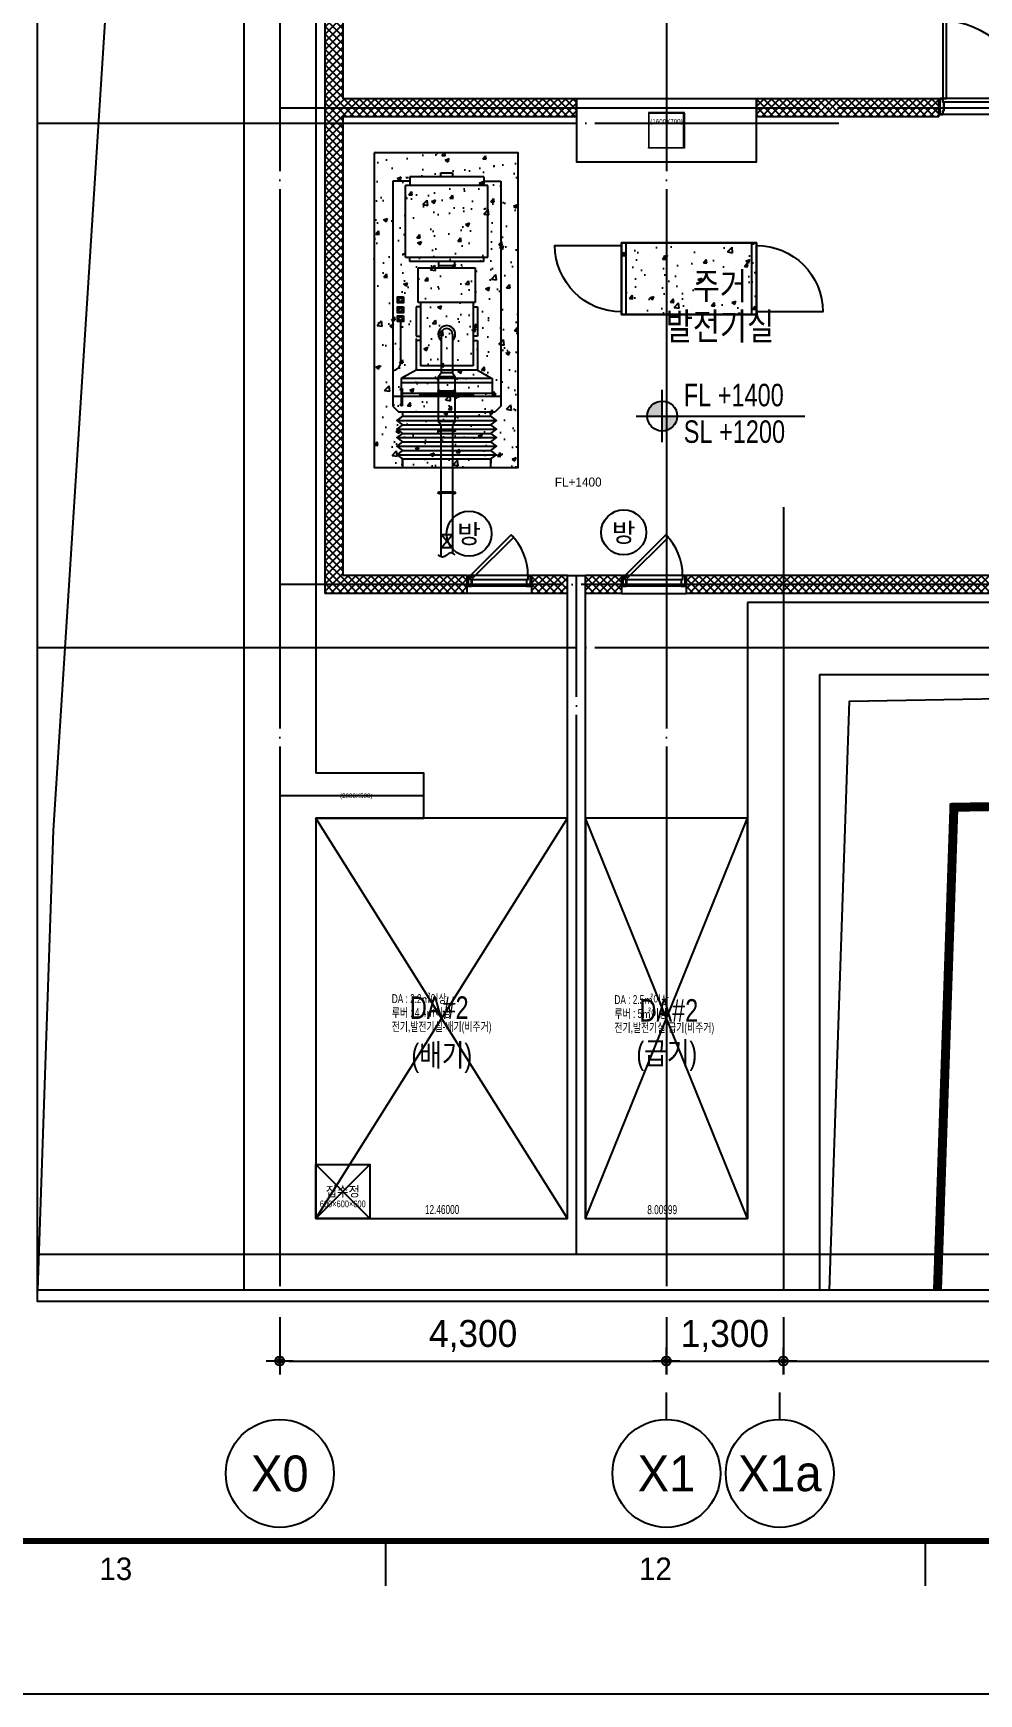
# Model space of a CAD drawing. Header units: millimetres. Extents: x 0 to 1390178, y 0 to 110113.
# Drawn here: x 8081 to 18597, y 0 to 18467 of the extents above; entities that cross this region are included whole.
import ezdxf
from ezdxf.enums import TextEntityAlignment as Align
from ezdxf.xclip import XClip

# ---------------------------------------------------------------- set-up
doc = ezdxf.new("R2010")
doc.units = ezdxf.units.MM
doc.header["$LTSCALE"] = 100
doc.header["$XCLIPFRAME"] = 0
doc.linetypes.add('X - 평면도$0$CEN', pattern=[62, 60, -1, 0, -1])
doc.linetypes.add('X - 평면도$0$PHANTOM2', pattern=[50, 40, -2, 2, -2, 2, -2])
doc.layers.get('DEFPOINTS').update_dxf_attribs({"color": 145})
for name, color, linetype in [('AA-MKXS', 7, 'Continuous'), ('AA-XXXX-DIMS', 7, 'Continuous'), ('AA-XXXX-SYMB', 7, 'Continuous'), ('AA-XXXX-TEXT', 3, 'Continuous'), ('DIM', 7, 'Continuous'), ('TEXT1', 7, 'Continuous'), ('X - SHEET$0$AA-BORD-FORM', 7, 'Continuous'), ('X - SHEET$0$AA-BORD-TEXT', 3, 'Continuous'), ('X - 평면도$0$! □-COL', 2, 'Continuous'), ('X - 평면도$0$0-구역계', 1, 'Continuous'), ('X - 평면도$0$A-HAT', 253, 'Continuous'), ('X - 평면도$0$AA-WAXM-BLOK', 3, 'Continuous'), ('X - 평면도$0$AA-WAXM-BROK', 3, 'Continuous'), ('X - 평면도$0$AA-WAXM-CONC', 2, 'Continuous'), ('X - 평면도$0$AA-XXXX-CNTL', 1, 'X - 평면도$0$CEN'), ('X - 평면도$0$AA-XXXX-PATT', 8, 'Continuous'), ('X - 평면도$0$CEN', 1, 'X - 평면도$0$CEN'), ('X - 평면도$0$M-PAD', 8, 'Continuous'), ('X - 평면도$0$X-55$0$AA-DWXM-WIND', 4, 'Continuous'), ('X - 평면도$0$집수정', 6, 'Continuous')]:
    doc.layers.add(name, color=color, linetype=linetype)
doc.layers.add('X - 평면도$0$A-door', color=4, linetype='Continuous', lineweight=25)
for name, color, linetype, plot in [('X - 평면도$0$A-GUIDE TEXT', 67, 'Continuous', False), ('X - 평면도$0$DEFPOINT', 163, 'Continuous', False), ('X - 평면도$0$설비장비', 6, 'Continuous', False)]:
    doc.layers.add(name, color=color, linetype=linetype, plot=plot)
doc.styles.add('HAUD01', font='Dotum.ttf')
doc.styles.get("Standard").update_dxf_attribs({"font": 'Dotum.ttf'})
doc.styles.add('X - SHEET$0$HAUD01', font='Dotum.ttf')
doc.styles.add('X - 평면도$0$du', font='Dotum.ttf')
doc.styles.add('X - 평면도$0$HAUD01', font='Dotum.ttf')
doc.styles.add('X - 평면도$0$STANDARD', font='Dotum.ttf')
doc.dimstyles.new('HAUD-100', dxfattribs={"dimscale": 100, "dimtxt": 3, "dimasz": 1, "dimexe": 0, "dimexo": 3, "dimgap": 1, "dimtad": 1, "dimdec": 0, "dimdsep": 46, "dimlunit": 6, "dimtxsty": 'HAUD01', "dimblk": 'DIMDOT', "dimcen": 2.5, "dimdle": 1.5, "dimclrd": 7, "dimclre": 7, "dimclrt": 3, "dimadec": 0, "dimazin": 0, "dimtfac": 1, "dimtdec": 0, "dimtix": 1, "dimtmove": 2, "dimatfit": 3, "dimfxl": 1, "dimtvp": 1, "dimtolj": 1, "dimtzin": 0, "dimarcsym": 0})
pattern_1 = [(49.99999999999999, (81513.9262984877, -28393.10967376544), (455.46167249001, -39.84771384725772), [47.625, -523.875]), (355, (81513.9262984877, -28393.10967376544), (-88.10855356242335, 477.6421130975879), [38.1, -419.101460425]), (100.4514447, (81551.8813159877, -28396.43030751545), (367.3531177258832, 437.7943797804878), [40.47502199999999, -445.2256114999999]), (46.18420000000001, (81513.9262984877, -28266.10967376544), (677.6976022303247, -105.1058198318179), [71.4375, -785.8125]), (96.63555760999992, (81570.40104848769, -28274.86842376545), (593.5103351287576, 618.5653114943038), [60.71255785, -667.8390204]), (351.1841511700001, (81513.9262984877, -28266.10967376544), (593.5103351624425, 618.5653114638317), [57.149917675, -628.6493298]), (21, (81577.4262984877, -28297.85967376544), (379.0359781728312, -255.662995467719), [47.625, -523.875]), (326.0000000000001, (81577.4262984877, -28297.85967376544), (154.5050708691177, 460.4699153057982), [38.1, -419.1]), (71.45144499999999, (81609.0126299877, -28319.16492351544), (533.5410481967904, 204.8069222147631), [40.475022, -445.224844]), (37.50000000000001, (81513.9262984877, -28393.10967376544), (7.721508126479542, 211.3875971828828), [0, -414.02, 0, -425.45, 0, -420.6875]), (7.499999999999999, (81513.9262984877, -28393.10967376544), (167.0491562757644, 250.4514370452988), [0, -242.57, 0, -404.495, 0, -160.3375]), (327.5, (81372.3212984877, -28393.10967376544), (338.9764879171785, -14.32185998168361), [0, -158.75, 0, -495.3, 0, -657.2249999999999]), (317.5, (81308.8212984877, -28393.10967376544), (370.3229534650451, 63.56622758333258), [0, -206.375, 0, -328.93, 0, -466.725])]
pattern_2 = [(45, (0, 0), (-42.42640687119285, 42.42640687119285), []), (135, (0, 0), (-42.42640687119285, -42.42640687119285), [])]

# ---------------------------------------------------------------- blocks, each defined once
blk = doc.blocks.new('X - SHEET$0$HAUDsheetV')
at = {"layer": 'X - SHEET$0$AA-BORD-FORM', "color": 2}
for p, q in [((121, 17), (121, 12)), ((181, 17), (181, 12))]:
    blk.add_line(p, q, dxfattribs=at)
at = {"layer": 'X - SHEET$0$AA-BORD-FORM', "color": 1}
blk.add_lwpolyline([(1, 0), (841, 0), (841, 594), (1, 594)], close=True, dxfattribs=at)
at = {"layer": 'X - SHEET$0$AA-BORD-FORM', "color": 2, "const_width": 0.6815707393051441}
blk.add_lwpolyline([(21, 17), (21, 577), (821, 577), (821, 17)], close=True, dxfattribs=at)
at = {"layer": 'X - SHEET$0$AA-BORD-TEXT', "color": 7, "style": 'X - SHEET$0$HAUD01'}
for s, p in [('13', (91, 13.90217313474568)), ('12', (151, 13.90217313474568))]:
    blk.add_text(s, height=2.5, dxfattribs=at).set_placement(p, align=Align.MIDDLE_CENTER)
at = {"layer": 'X - SHEET$0$AA-BORD-TEXT', "color": 3, "style": 'X - SHEET$0$HAUD01'}
for tag, p in [('PJCode', (785.9999999994761, 567.9351040578185)), ('작성자', (786.1116538474744, 194.8244132263208)), ('검토자', (786.1116538474744, 181.8244132263208)), ('최종검토자', (786.1116538474744, 168.8244132263208)), ('승인자', (786.1116538474744, 155.8244132263208)), ('일자', (786.8316554282792, 144.0176082673424)), ('개정번호', (811.9999911041523, 65.91999703395413))]:
    blk.add_attdef(tag, text='', height=3, dxfattribs=at).set_placement(p, align=Align.MIDDLE_CENTER)
at = {"layer": 'X - SHEET$0$AA-BORD-TEXT', "color": 3, "lineweight": 30, "flags": 104}
blk.add_attdef('PJTitle', text='', height=4, dxfattribs=at).set_placement((787.2483039343468, 536.6215308340418), align=Align.MIDDLE_CENTER)
blk = doc.blocks.new('X - SHEET')
at = {"xscale": 100, "yscale": 100, "zscale": 100}
blk.add_blockref('X - SHEET$0$HAUDsheetV', (-100, 0), dxfattribs=at)
blk = doc.blocks.new('C1E7A367F')
at = {"layer": 'AA-XXXX-SYMB'}
h = blk.add_hatch(color=256, dxfattribs=at)
h.paths.add_polyline_path([(-799.9999999995343, -9.313226e-10), (4.656613e-10, 0), (4.656613e-10, 799.9999999990686, 0.4142135623730951)])
h.paths.add_polyline_path([(4.656613e-10, 0), (4.656613e-10, -800.0000000009312, 0.4142135623730951), (800.0000000004657, 0)])
for p, q in [((4.656613e-10, -1400), (4.656613e-10, 1399.999999999068)), ((-1400.000000000465, -9.313226e-10), (7613.59705392737, -9.313226e-10))]:
    blk.add_line(p, q, dxfattribs=at)
blk.add_circle((-9.313226e-10, 0), 799.9999999814993, dxfattribs=at)
blk = doc.blocks.new('X - 평면도$0$A$C2B30775D')
at = {"layer": 'X - 평면도$0$A-HAT'}
h = blk.add_hatch(dxfattribs=at)
h.set_pattern_fill('AR-CONC', color=253, scale=2.5)
h.set_pattern_definition(pattern_1)
h.paths.add_polyline_path([(1600, 3500), (0, 3500), (0, 0), (1600, 0)])
h = blk.add_hatch(dxfattribs=at)
h.set_pattern_fill('AR-CONC', color=253, scale=2.5)
h.set_pattern_definition(pattern_1)
h.paths.add_polyline_path([(4249.999999999331, 1700), (4249.999999999331, 2500), (2749.999999999331, 2500), (2749.999999999331, 1700)])
at = {"layer": 'X - 평면도$0$A-HAT', "color": 253}
for points in [[(0, 3500), (0, 0), (1600, 0), (1600, 3500)], [(2749.999999999331, 2500), (4249.999999999331, 2500), (4249.999999999331, 1700), (2749.999999999331, 1700)]]:
    blk.add_lwpolyline(points, close=True, dxfattribs=at)
blk = doc.blocks.new('X - 평면도$0$A$C69A65A4F')
at = {"layer": 'X - 평면도$0$DEFPOINT'}
for p, q in [((2.095475792884827e-09, 1.527951098978519e-09), (2800, 4449.999999997199)), ((2800.000000000116, 1.527951098978519e-09), (-2.328306436538696e-10, 4449.999999997199)), ((4799.999952031183, 0.0002521257629268803), (3000.000000000116, 4449.999999997199)), ((3000.000000000116, 1.455191522836685e-11), (4799.999999995111, 4449.989887099204))]:
    blk.add_line(p, q, dxfattribs=at)
for points in [[(2800.000000318512, 4450.008857714391), (2.095475792884827e-09, 4450.008857714391), (2.095475792884827e-09, 1.527951098978519e-09), (2800.000000318512, 1.527951098978519e-09)], [(4800, 4449.999999997206), (3000.000000000116, 4449.999999997206), (3000.000000000116, 1.455191522836685e-11), (4800, 1.455191522836685e-11)]]:
    blk.add_lwpolyline(points, close=True, dxfattribs=at)
at = {"layer": 'X - 평면도$0$DEFPOINT', "style": 'X - 평면도$0$HAUD01', "width": 0.7}
for s, p in [('DA : 2.2㎡이상', (845.2369144555414, 2443.425487641383)), ('DA : 2.5㎡이상', (3321.561289745383, 2432.454815182384)), ('루버 : 4.4㎡이상', (845.2369144555414, 2288.425487641383)), ('루버 : 5㎡이상', (3321.561289745383, 2277.454815182384)), ('전기,발전기실-배기(비주거)', (845.2369144555414, 2133.425487641383)), ('전기,발전기실-급기(비주거)', (3321.561289745383, 2122.454815182384)), ('12.46000', (1213.70992738835, 98.63753638607159)), ('8.00999', (3686.734719605069, 96.9970403137122))]:
    blk.add_text(s, height=100, dxfattribs=at).set_placement(p, align=Align.MIDDLE_LEFT)
blk = doc.blocks.new('X - 평면도$0$A$C131C07CB')
at = {"layer": 'X - 평면도$0$0-구역계', "color": 1, "linetype": 'X - 평면도$0$PHANTOM2', "const_width": 100, "flags": 128}
blk.add_lwpolyline([(50107.59496198141, 50545.78689281864), (32939.70980950678, 50631.00562899181), (27658.26551773632, 50495.51279937418), (20509.15588606009, 50187.01560550823), (2300.235263642506, 48328.57226069237), (1988.317847926635, 39917.64751155791), (1940.124164670939, 31389.77365818829), (1398.808156179497, 24265.20514360355), (271.605795216281, 6595.728840174852), (49.97293378110044, 107.5925223486265), (11256.15261278138, 49.99884018319426), (11485.52311900351, 6794.85709878715), (29908.62121647364, 7122.00053461513), (29397.27115052973, 12804.65995625407), (50106.33092048857, 15382.38598217937)], close=True, dxfattribs=at)
at = {"layer": 'X - 평면도$0$DEFPOINT'}
for points in [[(50107.59496198141, 50545.78689281864), (32939.70980950678, 50631.00562899181), (27658.26551773632, 50495.51279937418), (20509.15588606009, 50187.01560550823), (2300.235263642506, 48328.57226069237), (1988.317847926635, 39917.64751155791), (1940.124164670939, 31389.77365818829), (1398.808156179497, 24265.20514360355), (271.605795216281, 6595.728840174852), (49.97293378110044, 107.5925223486265), (11256.15261278138, 49.99884018319426), (11485.52311900351, 6794.85709878715), (29908.62121647364, 7122.00053461513), (29397.27115052973, 12804.65995625407), (50106.33092048857, 15382.38598217937)], [(48907.55203763326, 49351.72893718927), (32952.1220854891, 49430.92923259811), (27699.52333543007, 49296.17642102338), (20596.0182981611, 48989.64714905637), (3460.719599473756, 47240.78006965341), (3188.192152052536, 39892.01486180804), (3139.866937127663, 31340.86647520651), (2595.910608983482, 24181.54720880376), (1470.300707802642, 6537.033530864486), (1291.447099567624, 1301.227867169626), (10096.47022676561, 1255.974826617574), (10324.94310822943, 7974.437574033538), (28597.86895431089, 8298.914364652068), (28098.15909587708, 13852.21556521585), (48906.36902052141, 16442.28314295691)]]:
    blk.add_lwpolyline(points, close=True, dxfattribs=at)
blk = doc.blocks.new('X - 평면도$0$A$C8966eb0e')
at = {"layer": 'X - 평면도$0$설비장비'}
for p, q in [((315.7350650840963, 1399.61128080351), (2816.642569537478, 1399.61128080351)), ((315.7350650840963, 1211.157808944292), (315.7350650840963, 1399.61128080351)), ((2416.807442718855, 1140.598668917373), (2510.886296085591, 1305.236662311014)), ((2510.886296085591, 1305.236662311014), (2510.886296085606, 294.2757490286604)), ((2510.886296085591, 1305.236662311014), (2675.524289483379, 1305.236662311014)), ((2557.925722772983, 1305.236662311014), (2557.925722772998, 294.2757490286604)), ((2675.524289483379, 1305.236662311014), (2675.524289483394, 294.2757490286604)), ((2711.556569708773, 1399.61128080351), (2711.556569708788, 204.2654701102292)), ((2816.642569537478, 1399.61128080351), (2883.166364725184, 1333.087485611613)), ((2883.166364725184, 1333.087485611613), (2883.166364725199, 266.4249257358606)), ((2978.063847070516, 245.199160385062), (2978.063847070502, 1354.313250974403)), ((3072.961329427882, 245.199160385062), (3072.961329427868, 1354.313250974403)), ((3167.8588117732, 245.199160385062), (3167.858811773185, 1354.313250974403)), ((3262.756294126622, 245.199160385062), (3262.756294126608, 1354.313250974403)), ((3357.653776471925, 245.199160385062), (3357.653776471911, 1354.313250974403)), ((268.6956383967045, 1211.157808944292), (268.695638396719, 388.3546024032985)), ((268.6956383967045, 1211.157808944292), (362.7744917755044, 1211.157808944292)), ((316.1853960281005, 1211.157808944292), (316.1853960281005, 1234.226552445209)), ((1162.444745412795, 1258.197235631698), (362.7744917755044, 1258.197235631698)), ((362.7744917755044, 1258.197235631698), (362.774491775519, 341.3151757158921)), ((1162.444745412809, 341.3151757158921), (1162.444745412795, 1258.197235631698)), ((1209.484172092139, 1211.157808944292), (1162.444745412795, 1211.157808944292)), ((1209.484172092139, 1211.157808944292), (1209.484172092154, 388.3546024032985)), ((1280.043312127265, 1117.078955569654), (1664.176615760865, 1117.078955569654)), ((1280.04331212728, 482.4334557701368), (1280.043312127265, 1117.078955569654)), ((1664.176615760865, 1117.078955569654), (1664.17661576088, 482.4334557701368)), ((1711.216042448257, 1093.559242229967), (1711.216042448257, 1140.598668917373)), ((1711.216042448257, 1140.598668917373), (2040.492029235844, 1140.598668917373)), ((2040.492029235844, 1140.598668917373), (2040.492029235844, 1093.559242229967)), ((2087.53145592325, 1140.598668917373), (2416.807442718855, 1140.598668917373)), ((2087.53145592325, 1093.559242229967), (2087.53145592325, 1140.598668917373)), ((2416.807442718855, 1140.598668917373), (2416.807442718869, 458.9137424223009)), ((2930.615105895806, 308.4641486168839), (2930.615105895791, 1291.048262730706)), ((3025.512588241225, 308.4641486168839), (3025.51258824121, 1291.048262730706)), ((3120.410070598533, 308.4641486168839), (3120.410070598518, 1291.048262730706)), ((3215.307552943937, 308.4641486168839), (3215.307552943923, 1291.048262730706)), ((3310.205035301289, 308.4641486168839), (3310.205035301275, 1291.048262730706)), ((3405.102517646636, 308.4641486168839), (3405.102517646621, 1291.048262730706)), ((1664.176615760865, 1093.559242229967), (2369.768016031463, 1093.559242229967)), ((2369.768016031463, 1093.559242229967), (2369.768016031478, 505.9531691098236)), ((2699.044002831084, 1096.886822318193), (2675.524289483379, 1096.886822318193)), ((2699.044002831084, 1096.886822318193), (2699.044002831099, 502.6255890296889)), ((221.656211713329, 735.2538634758675), (221.6562117133144, 864.2585478639812)), ((221.6562117133144, 864.2585478639812), (268.6956383967045, 864.2585478639812)), ((1280.043312127265, 887.7782612035517), (1209.484172092139, 887.7782612035517)), ((1256.523598779531, 887.7782612035517), (1256.523598779546, 711.7341501440969)), ((2016.971834679411, 863.0211939012515), (2446.310100070012, 863.0211939012515)), ((2446.310100070012, 863.0211939012515), (2490.595591838137, 894.6536880230415)), ((2446.310100070012, 863.0211939012515), (2446.310100070026, 736.4912174342317)), ((2490.595591838137, 894.6536880230415), (2490.595591838151, 704.8587233205326)), ((2982.747902889983, 894.6536880230415), (2490.595591838137, 894.6536880230415)), ((2646.899068049112, 724.1003340818643, 3.57704174e-08), (2646.899068049097, 873.2813737087854, 3.57704174e-08)), ((2658.098369910149, 724.1003340818643, 3.57704174e-08), (2658.098369910134, 873.2813737087854, 3.57704174e-08)), ((3027.033394662081, 863.0211939012515), (2982.747902889983, 894.6536880230415)), ((2982.747902889998, 704.8587233205326), (2982.747902889983, 894.6536880230415)), ((3080.81164921663, 873.9417199073214, 3.57704174e-08), (3080.811649216645, 724.7606802804003, 3.57704174e-08)), ((3092.010951077667, 873.9417199073214, 3.57704174e-08), (3092.010951077682, 724.7606802804003, 3.57704174e-08)), ((3775.459255599606, 873.9417199073214, 3.57704174e-08), (3775.459255599621, 724.7606802804003, 3.57704174e-08)), ((3786.658557460643, 873.9417199073214, 3.57704174e-08), (3786.658557460658, 724.7606802804003, 3.57704174e-08)), ((4393.617021276601, 736.4912304871832), (4244.680851063822, 863.0212069542031)), ((4393.617021276586, 863.0212069542031), (4244.680851063837, 736.4912304871832)), ((268.695638396719, 735.2538634758675), (221.656211713329, 735.2538634758675)), ((1280.04331212728, 711.7341501440969), (1209.484172092154, 711.7341501440969)), ((2016.972315896171, 736.4912174365018), (2446.310100070026, 736.4912174342317)), ((2490.595591838151, 704.8587233205326), (2446.310100070026, 736.4912174342317)), ((2490.595591838151, 704.8587233205326), (2982.747902889998, 704.8587233205326)), ((2982.747902889998, 704.8587233205326), (3027.033394662096, 736.4912174342317)), ((268.695638396719, 388.3546024032985), (362.774491775519, 388.3546024032985)), ((315.7350650841108, 388.3546024032985), (315.7350650841108, 199.901130544371)), ((1209.484172092154, 388.3546024032985), (1162.444745412809, 388.3546024032985)), ((1664.17661576088, 482.4334557701368), (1280.04331212728, 482.4334557701368)), ((1664.17661576088, 505.9531691098236), (2369.768016031478, 505.9531691098236)), ((1711.216042448272, 505.9531691098236), (1711.216042448272, 458.9137424223009)), ((1711.216042448272, 458.9137424223009), (2040.492029235858, 458.9137424223009)), ((2040.492029235858, 458.9137424223009), (2040.492029235858, 505.9531691098236)), ((2087.531455923265, 505.9531691098236), (2087.531455923265, 458.9137424223009)), ((2087.531455923265, 458.9137424223009), (2416.807442718869, 458.9137424223009)), ((2416.807442718869, 458.9137424223009), (2510.886296085606, 294.2757490286604)), ((2699.044002831099, 502.6255890296889), (2675.524289483394, 502.6255890296889)), ((315.7350650841108, 199.901130544371), (2816.642569537493, 199.901130544371)), ((1162.444745412809, 341.3151757158921), (362.774491775519, 341.3151757158921)), ((1877.581276720521, 285.8171136482852, 4.84313509e-08), (2332.695321927706, 285.8171136482852, 4.84313509e-08)), ((2510.886296085606, 294.2757490286604), (2675.524289483394, 294.2757490286604)), ((2642.942328409335, 302.3112748135827, 3.57704174e-08), (2792.123368036249, 302.3112748135827, 3.57704174e-08)), ((2642.942328409335, 291.1119729525526, 3.57704174e-08), (2792.123368036249, 291.1119729525526, 3.57704174e-08)), ((2816.642569537493, 199.901130544371), (2883.166364725199, 266.4249257358606))]:
    blk.add_line(p, q, dxfattribs=at)
for points in [[(2883.166364725112, 308.4641486168839), (2930.615105895806, 308.4641486168839), (2978.063847070516, 245.199160385062), (3025.512588241152, 308.4641486168839), (3072.961329427882, 245.199160385062), (3120.410070598533, 308.4641486168839), (3167.8588117732, 245.199160385062), (3215.307552943937, 308.4641486168839), (3262.756294126622, 245.199160385062), (3310.205035301289, 308.4641486168839), (3357.653776471925, 245.199160385062), (3405.102517646636, 308.4641486168839), (3452.55125881733, 308.4641486168839), (3405.102517646636, 308.4641486168839), (3500, 308.4641486168839), (3499.999999999985, 1291.048262730706), (3405.102517646621, 1291.048262730706), (3452.551258817315, 1291.048262730706), (3405.102517646621, 1291.048262730706), (3357.653776471911, 1354.313250974403), (3310.205035301275, 1291.048262730706), (3262.756294126608, 1354.313250974403), (3215.307552943923, 1291.048262730706), (3167.858811773185, 1354.313250974403), (3120.410070598518, 1291.048262730706), (3072.961329427868, 1354.313250974403), (3025.512588241138, 1291.048262730706), (2978.063847070502, 1354.313250974403), (2930.615105895791, 1291.048262730706), (2883.166364725097, 1291.048262730706)], [(4491.949734503549, 736.4912304871832), (3027.033394662096, 736.4912174342317), (3027.033394662081, 863.0211939012515), (4451.530436463916, 863.0212069542031)]]:
    blk.add_lwpolyline(points, dxfattribs=at)
blk.add_lwpolyline([(4393.617021276586, 863.0212069542031), (4393.617021276601, 736.4912304871832), (4244.680851063837, 736.4912304871832), (4244.680851063822, 863.0212069542031)], close=True, dxfattribs=at)
for points, elevation in [([(1602.446069846483, 318.1371636681724), (1667.806432529367, 318.1371636681724), (1667.806432529367, 253.4970636282233), (1602.446069846483, 253.4970636282233), (1602.446069846483, 318.1371636681724)], 7.07453557e-08), ([(1714.060768366355, 318.1371636681724), (1779.421131049283, 318.1371636681724), (1779.421131049283, 253.4970636282233), (1714.060768366355, 253.4970636282233), (1714.060768366355, 318.1371636681724)], 4.843135099999999e-08), ([(1812.220914041711, 318.1371636681724), (1877.581276720521, 318.1371636681724), (1877.581276720521, 253.4970636282233), (1812.220914041711, 253.4970636282233), (1812.220914041711, 318.1371636681724)], 4.843135099999999e-08)]:
    blk.add_lwpolyline(points, dxfattribs=dict(at, elevation=elevation))
for centre, radius in [((2652.49871898062, 882.980253623813, 3.57704174e-08), 11.19930186170213), ((3086.411300148153, 883.6405998263581, 3.57704174e-08), 11.19930186170212), ((3781.058906531129, 883.6405998263581, 3.57704174e-08), 11.19930186170212), ((2652.498718980634, 714.4014541628349, 3.57704174e-08), 11.19930186170213), ((3086.411300148167, 715.0618003653726, 3.57704174e-08), 11.19930186170212), ((3781.058906531143, 715.0618003653726, 3.57704174e-08), 11.19930186170212), ((1635.11742138071, 285.2407591015217, 7.07454829e-08), 18.81482712765957), ((1746.732119900626, 285.2407591015217, 4.84316052e-08), 18.81482712765957), ((1844.892265571863, 285.2407591015217, 4.84316052e-08), 18.81482712765957), ((2633.243448490299, 296.7116238820672, 3.57704174e-08), 11.19930186170213), ((2801.822247951284, 296.7116238820672, 3.57704174e-08), 11.19930186170213)]:
    blk.add_circle(centre, radius, dxfattribs=at)
for centre, radius, start, end in [((2016.972315896157, 799.7562056698371), 94.8974823501027, 41.81031474016726, 318.1896852598327), ((2016.972315896157, 799.7562056698371), 63.2649882334029, 89.99956406184221, 270), ((2332.695321927706, 199.8064753503422, 4.84313509e-08), 86.01063829787235, 0, 90)]:
    blk.add_arc(centre, radius, start, end, dxfattribs=at)
blk.add_open_spline([(4471.740082868302, 894.6536947958521), (4459.877896356847, 878.8374461127096), (4424.291324659265, 831.3887064072187), (4519.188841083334, 768.1237184804049), (4483.602269381488, 720.6749787762528), (4471.740082868317, 704.8587300930521)], degree=3, knots=[0, 0, 0, 0, 69.07892939617436, 207.2367767554004, 276.3157061539078, 276.3157061539078, 276.3157061539078, 276.3157061539078], dxfattribs=at)
blk = doc.blocks.new('X - 평면도$0$A$C3b8a25a9')
at = {"layer": 'X - 평면도$0$설비장비'}
for p, q in [((-700, 0), (-700, 800)), ((700, 0), (700, 800))]:
    blk.add_line(p, q, dxfattribs=at)
for points in [[(-750, 30, -0.4142135623730951), (-1490, 770), (-750, 770)], [(750, 770, -0.4142135623730951), (1490, 30), (750, 30)]]:
    blk.add_lwpolyline(points, format="xyb", dxfattribs=at)
blk.add_lwpolyline([(750, 0), (750, 800), (-750, 800), (-750, 0)], close=True, dxfattribs=at)
blk = doc.blocks.new('X - 평면도$0$A$C598E7E63')
at = {"layer": 'X - 평면도$0$M-PAD'}
for points in [[(1450.000000000029, 12650.0000000014), (1450.000000000029, 9150.000000001397), (3050.000000000029, 9150.000000001397), (3050.000000000029, 12650.0000000014)], [(4199.99999999936, 11650.0000000014), (5699.99999999936, 11650.0000000014), (5699.99999999936, 10850.0000000014), (4199.99999999936, 10850.0000000014)]]:
    blk.add_lwpolyline(points, close=True, dxfattribs=at)
at = {"rotation": 270}
blk.add_blockref('X - 평면도$0$A$C8966eb0e', (1456.981382982573, 12650.0000000014), dxfattribs=at)
blk.add_blockref('X - 평면도$0$A$C3b8a25a9', (4949.99999999936, 10850.0000000014))
blk = doc.blocks.new('*U1013')
at = {"layer": 'X - 평면도$0$A-door', "color": 8}
for p, q in [((670, 0), (30, 0)), ((45, -45), (655, -45)), ((655, -119.9999999999964), (45, -119.9999999999964))]:
    blk.add_line(p, q, dxfattribs=at)
at = {"layer": 'X - 평면도$0$A-door'}
for points in [[(482.548339959383, 452.5483399593687), (30, 0), (58.28427124745212, -28.28427124745212), (510.8326112068934, 424.2640687119166)], [(1.599999999976717, -15), (1.599999999976717, -15), (1.599999999976717, -15), (0, -15), (0, 0), (30, 0), (30, -45), (45, -45), (45, -119.9999999999964), (0, -119.9999999999964), (0, -104.9999999999964), (1.599999999976717, -104.9999999999964), (1.599999999976717, -104.9999999999964), (1.599999999976717, -104.9999999999964), (1.599999999976717, -118.3999999999905), (43.40000000002328, -118.3999999999905), (43.40000000002328, -46.60000000000582), (28.40000000002328, -46.60000000000582), (28.40000000002328, -1.600000000005821), (1.599999999976717, -1.600000000005821)], [(698.4000000000233, -15), (698.4000000000233, -15), (698.4000000000233, -15), (700, -15), (700, 0), (670, 0), (670, -45), (655, -45), (655, -119.9999999999964), (700, -119.9999999999964), (700, -104.9999999999964), (698.4000000000233, -104.9999999999964), (698.4000000000233, -104.9999999999964), (698.4000000000233, -104.9999999999964), (698.4000000000233, -118.3999999999905), (656.5999999999767, -118.3999999999905), (656.5999999999767, -46.60000000000582), (671.5999999999767, -46.60000000000582), (671.5999999999767, -1.600000000005821), (698.4000000000233, -1.600000000005821)]]:
    blk.add_lwpolyline(points, close=True, dxfattribs=at)
at = {"layer": 'X - 평면도$0$A-door', "color": 8}
for points in [[(20, -118.3999999999905), (1.599999999976717, -118.3999999999905), (1.599999999976717, -1.600000000005821), (20, -1.600000000005821), (20, -3.200000000004366), (3.199999999953434, -3.200000000004366), (3.199999999953434, -116.799999999992), (20, -116.799999999992)], [(680, -118.3999999999905), (698.4000000000233, -118.3999999999905), (698.4000000000233, -1.600000000005821), (680, -1.600000000005821), (680, -3.200000000004366), (696.8000000000466, -3.200000000004366), (696.8000000000466, -116.799999999992), (680, -116.799999999992)]]:
    blk.add_lwpolyline(points, close=True, dxfattribs=at)
blk.add_arc((30, 0), 640, 0, 45.00000000000002, dxfattribs=at)
blk = doc.blocks.new('X - 평면도$0$A$C6F4435ED')
at = {"layer": 'X - 평면도$0$A-door'}
blk.add_blockref('*U1013', (0, 120), dxfattribs=at)
blk = doc.blocks.new('X - 평면도$0$B5F_COL')
at = {"layer": 'X - 평면도$0$AA-WAXM-CONC'}
blk.add_lwpolyline([(-84178.01822820163, 32493.10967376555), (-86178.01822820163, 32493.10967376555), (-86178.01822820163, 31793.10967376555), (-84178.01822820163, 31793.10967376555)], close=True, dxfattribs=at)
blk.add_lwpolyline([(-89078.01822820099, 24493.1096737613), (-87878.01822820099, 24493.1096737613), (-87878.01822820099, 24993.1096737613), (-89078.01822820099, 24993.1096737613)], dxfattribs=at)
at = {"layer": 'X - 평면도$0$DEFPOINT', "style": 'X - 평면도$0$STANDARD'}
for s, p in [('(1600X700)', (-85178.01822820163, 32243.10967376549)), ('(2000X500)', (-88628.01822820102, 24743.10967376101))]:
    blk.add_text(s, height=50, dxfattribs=at).set_placement(p, align=Align.MIDDLE_CENTER)
blk = doc.blocks.new('X - 평면도$0$A$C5db30ff4')
at = {"layer": 'X - 평면도$0$AA-WAXM-CONC'}
for p, q in [((-46517.2433300142, 31984.11287394661), (-46517.2433300142, -13959.1061136935)), ((-45717.2433300142, 27390.89388631034), (-45717.2433300142, -8209.106113696413)), ((-42917.2433300142, -13159.1061136935), (-42917.2433300142, -6009.106113696413)), ((-42917.2433300142, -6009.106113696413), (-42717.2433300142, -6009.106113696413)), ((-42717.2433300142, -13159.1061136935), (-42717.2433300142, -6009.106113696413)), ((-26377.24174976163, -6309.106113696413), (-40917.2433300142, -6309.106113696413)), ((-40917.2433300142, -6309.106113696413), (-40917.2433300142, -13159.10611369362)), ((-40117.2433300142, -7109.106113696413), (-22067.24333000815, -7109.106113696413)), ((-40117.2433300142, -7109.106113696413), (-40117.2433300142, -13959.10611369362)), ((-45717.2433300142, -8709.106113696413), (-45717.2433300142, -13159.1061136935)), ((-45717.2433300142, -13159.10611369362), (-42917.24333001627, -13159.10611369362)), ((-42717.2433300163, -13159.10611369362), (-40917.2433300142, -13159.10611369362)), ((-40117.2433300142, -13959.10611369362), (-46517.2433300142, -13959.10611369362))]:
    blk.add_line(p, q, dxfattribs=at)
blk = doc.blocks.new('X - 평면도$0$ㅁ-400X400X9X9')
at = {"layer": 'X - 평면도$0$! □-COL', "lineweight": 9, "flags": 128}
for points in [[(143814.4794633109, 359874.671063036), (144214.4794633109, 359874.671063036), (144214.4794633109, 359883.671063036), (143814.4794633109, 359883.671063036)], [(143814.4794633109, 359492.671063036), (143823.4794633109, 359492.671063036), (143823.4794633109, 359874.671063036), (143814.4794633109, 359874.671063036)], [(144214.4794633109, 359492.671063036), (144205.4794633109, 359492.671063036), (144205.4794633109, 359874.671063036), (144214.4794633109, 359874.671063036)], [(143814.4794633109, 359492.671063036), (144214.4794633109, 359492.671063036), (144214.4794633109, 359483.671063036), (143814.4794633109, 359483.671063036)]]:
    blk.add_lwpolyline(points, close=True, dxfattribs=at)
blk = doc.blocks.new('X - 평면도$0$A$C69CA1AF6')
blk.add_blockref('X - 평면도$0$ㅁ-400X400X9X9', (-185831.722810309, -360742.777178842))
blk = doc.blocks.new('X - 평면도$0$A$C9949ff83')
at = {"layer": 'DEFPOINTS'}
for points in [[(0, 59399.99999999994), (84000, 59399.99999999994), (84000, 0), (0, 0)], [(2000, 1700), (75000, 1700), (75000, 57699.99999999994), (2000, 57699.99999999994)]]:
    blk.add_lwpolyline(points, close=True, dxfattribs=at)
blk = doc.blocks.new('X - 평면도$0$A$C61186763')
at = {"layer": 'X - 평면도$0$집수정', "color": 1}
for p, q in [((750, 750), (150, 150)), ((150, 750), (750, 150))]:
    blk.add_line(p, q, dxfattribs=at)
at = {"layer": 'X - 평면도$0$집수정'}
blk.add_lwpolyline([(150, 750), (750, 750), (750, 150), (150, 150)], close=True, dxfattribs=at)
at = {"layer": 'X - 평면도$0$DEFPOINT', "style": 'X - 평면도$0$du'}
for s, height, width, p in [('집수정', 112.5, 0.9, (450, 450)), ('600×600×600', 75, 0.8, (450, 311.0321505577303))]:
    blk.add_text(s, height=height, dxfattribs=dict(at, width=width)).set_placement(p, align=Align.MIDDLE_CENTER)
blk = doc.blocks.new('X - 평면도$0$철재양여닫이문(S)1')
at = {"layer": 'X - 평면도$0$A-door', "color": 9}
for p, q in [((35, 0), (1765, 0)), ((35, -180.0000001215376), (1765, -180.0000001215376)), ((45, -40), (1755, -40))]:
    blk.add_line(p, q, dxfattribs=at)
at = {"layer": 'X - 평면도$0$A-door'}
for points in [[(75, 865), (35, 865), (35, 0), (75, 0)], [(1725, 865), (1765, 865), (1765, 0), (1725, 0)], [(1.599999999976717, -30), (1.599999999976717, -1.599999999976717), (33.40000000002328, -1.599999999976717), (33.40000000002328, -41.59999999997672), (43.40000000002328, -41.59999999997672), (43.40000000002328, -138.3999999999942), (33.40000000002328, -138.3999999999942), (33.40000000002328, -178.3999999999942), (1.599999999976717, -178.3999999999942), (1.599999999976717, -150), (0, -150), (0, -180), (35, -180), (35, -140), (45, -140), (45, -40), (35, -40), (35, 0), (0, 0), (0, -30)], [(1798.400000000023, -30), (1798.400000000023, -1.599999999976717), (1766.599999999977, -1.599999999976717), (1766.599999999977, -41.59999999997672), (1756.599999999977, -41.59999999997672), (1756.599999999977, -138.3999999999942), (1766.599999999977, -138.3999999999942), (1766.599999999977, -178.3999999999942), (1798.400000000023, -178.3999999999942), (1798.400000000023, -150), (1800, -150), (1800, -180), (1765, -180), (1765, -140), (1755, -140), (1755, -40), (1765, -40), (1765, 0), (1800, 0), (1800, -30)]]:
    blk.add_lwpolyline(points, close=True, dxfattribs=at)
at = {"layer": 'X - 평면도$0$A-door', "color": 8}
for points in [[(33.40000000002328, -1.599999999976717), (1.599999999976717, -1.599999999976717), (1.599999999976717, -178.3999999999942), (33.40000000002328, -178.3999999999942), (33.40000000002328, -176.7999999999884), (3.199999999953434, -176.7999999999884), (3.199999999953434, -3.199999999953434), (33.40000000002328, -3.199999999953434)], [(1766.599999999977, -1.599999999976717), (1798.400000000023, -1.599999999976717), (1798.400000000023, -178.3999999999942), (1766.599999999977, -178.3999999999942), (1766.599999999977, -176.7999999999884), (1796.800000000047, -176.7999999999884), (1796.800000000047, -3.199999999953434), (1766.599999999977, -3.199999999953434)]]:
    blk.add_lwpolyline(points, close=True, dxfattribs=at)
at = {"layer": 'X - 평면도$0$A-door', "color": 1}
for centre, start, end in [((35, 0), 0, 90), ((1765, 0), 90, 180)]:
    blk.add_arc(centre, 865, start, end, dxfattribs=at)
at = {"layer": 'X - 평면도$0$A-GUIDE TEXT'}
for p, q in [((-10, -175), (-10, -5)), ((1810, -175), (1810, -5))]:
    blk.add_line(p, q, dxfattribs=at)
at = {"layer": 'X - 평면도$0$DEFPOINT', "style": 'X - 평면도$0$HAUD01'}
blk.add_text('1800', height=50, dxfattribs=at).set_placement((897.7611940297459, -180.0000001215376), align=Align.BOTTOM_CENTER)
blk = doc.blocks.new('X - 평면도', base_point=(-475.3640304019209, -286.727544500216))
at = {"layer": 'X - 평면도$0$AA-XXXX-PATT'}
h = blk.add_hatch(dxfattribs=at)
h.set_pattern_fill('_USER', color=256, scale=60, angle=45, double=1, pattern_type=0)
h.set_pattern_definition(pattern_2)
h.paths.add_polyline_path([(43851.98177179834, 32493.10967376549), (41821.98177179715, 32493.10967376549), (41821.98177179715, 32293.10967376549), (43851.98177179834, 32293.10967376549)], flags=17)
h.paths.add_polyline_path([(37021.98177179904, 26993.1096737613), (37221.98177179904, 26993.1096737613), (37221.98177179904, 32293.10967376549), (39821.98177179715, 32293.10967376549), (39821.98177179715, 32493.10967376549), (37221.98177179904, 32493.10967376549), (37221.98177179901, 48623.11978665972), (45771.98177179834, 48623.1197866596), (45771.98177179834, 43793.10968026094), (45971.98177179834, 43793.10968026094), (45971.98177179834, 48923.1197866596), (45771.98177179834, 48923.1197866596), (45771.98177179834, 48823.1197866596), (37021.98177179902, 48823.11978665972)])
h = blk.add_hatch(dxfattribs=at)
h.set_pattern_fill('_USER', color=256, scale=60, angle=45, double=1, pattern_type=0)
h.set_pattern_definition(pattern_2)
h.paths.add_polyline_path([(39321.98177179901, 27193.10967376176), (39321.98177179878, 26993.10967376176), (39721.98177179901, 26993.1096737613), (39721.98177179901, 27193.1096737613)])
h.paths.add_polyline_path([(38601.98177179878, 26993.10967376177), (38601.981771799, 27193.10967376177), (37221.98177179904, 27193.1096737613), (37221.98177179904, 26993.1096737613)])
h.paths.add_polyline_path([(41041.98177179901, 27193.10967376124), (41041.98177179924, 26993.10967376124), (45771.98177178946, 26993.1096737613), (45771.98177178946, 26893.1096737613), (45971.98177179834, 26893.1096737613), (45971.98177179834, 41673.10967376403), (52011.9817718018, 41673.10967376403), (52011.9817718018, 41873.10967376403), (45971.98177179834, 41873.10967376403), (45971.98177179834, 41973.10968026094), (45771.98177179834, 41973.10968026094), (45771.98177179834, 32493.10967376549), (45671.98177179834, 32493.10967376549), (45671.98177179834, 32293.10967376549), (45771.98177179834, 32293.10967376549), (45771.98177179834, 27193.1096737613)])
h.paths.add_polyline_path([(40321.98177179923, 26993.10967376101), (40321.98177179902, 27193.10967376101), (39921.98177179901, 27193.1096737613), (39921.98177179901, 26993.1096737613)])
h = blk.add_hatch(dxfattribs=at)
h.set_pattern_fill('_USER', color=256, scale=60, angle=45, double=1, pattern_type=0)
h.set_pattern_definition(pattern_2)
h.paths.add_polyline_path([(39321.98177179901, 18493.10081604705), (39321.98177179878, 18293.10081604705), (39721.98177179901, 18293.10081604658), (39721.98177179901, 18493.10081604658)])
h.paths.add_polyline_path([(38601.98177179878, 18293.10081604705), (38601.981771799, 18493.10081604705), (37221.98177179904, 18493.10081604658), (37221.98177179904, 18293.10081604658)])
h.paths.add_polyline_path([(40321.98177179923, 18293.10081604629), (40321.98177179902, 18493.10081604629), (39921.98177179901, 18493.10081604658), (39921.98177179901, 18293.10081604658)])
h.paths.add_polyline_path([(52011.9817718018, 32973.10081604928), (52011.9817718018, 33173.10081604927), (45971.98177179834, 33173.10081604932), (45971.98177179834, 32973.10081604932)])
h.paths.add_polyline_path([(53831.9817718018, 33173.10081604926), (53831.9817718018, 32973.10081604926), (54121.981771803, 32973.10081604926), (54121.981771803, 33173.10081604926)])
at = {"layer": 'DEFPOINTS'}
blk.add_lwpolyline([(27286.2339644467, 68689.61888149653), (88213.60073756287, 68689.61888149653), (88213.60073756287, 19243.10967376363), (27286.2339644467, 19243.10967376363)], close=True, dxfattribs=at)
at = {"layer": 'X - 평면도$0$AA-WAXM-BLOK'}
for p, q in [((38601.98177179901, 27193.10967376124), (38601.98177179878, 26993.10967376124)), ((39321.98177179901, 27193.10967376124), (39321.98177179878, 26993.10967376077)), ((40321.98177179901, 27193.10967376124), (40321.98177179924, 26993.10967376077)), ((41041.98177179901, 27193.10967376124), (41041.98177179924, 26993.10967376124))]:
    blk.add_line(p, q, dxfattribs=at)
at = {"layer": 'X - 평면도$0$AA-WAXM-BROK'}
for p, q in [((37021.98177179901, 60593.10967376799), (37021.98177179904, 26993.10967376124)), ((37221.98177179901, 48623.11978665966), (37221.98177179904, 32493.10967376549)), ((39821.98177179715, 32493.10967376549), (37221.98177179904, 32493.10967376549)), ((39821.98177179715, 32293.10967376549), (39821.98177179715, 32493.10967376549)), ((43851.98177179834, 32493.10967376549), (41821.98177179715, 32493.10967376549)), ((41821.98177179715, 32493.10967376549), (41821.98177179715, 32293.10967376549)), ((43851.98177179834, 32293.10967376549), (43851.98177179834, 32493.10967376549)), ((37221.98177179904, 32293.10967376549), (37221.98177179904, 27193.10967376124)), ((39821.98177179715, 32293.10967376549), (37221.98177179904, 32293.10967376549)), ((43851.98177179834, 32293.10967376549), (41821.98177179715, 32293.10967376549)), ((38601.98177179899, 27193.10967376124), (37221.98177179904, 27193.10967376124)), ((39721.98177179901, 27193.10967376124), (39321.98177179899, 27193.10967376124)), ((40321.98177179901, 27193.10967376124), (39921.98177179901, 27193.10967376124)), ((45771.98177179834, 27193.10967376124), (41041.98177179901, 27193.10967376124)), ((38601.98177179878, 26993.10967376124), (37021.98177179904, 26993.10967376124)), ((39721.98177179901, 26993.10967376124), (39321.98177179878, 26993.10967376124)), ((40321.98177179924, 26993.10967376124), (39921.98177179902, 26993.10967376124)), ((45771.98177178946, 26993.10967376124), (41041.98177179924, 26993.10967376124))]:
    blk.add_line(p, q, dxfattribs=at)
at = {"layer": 'X - 평면도$0$AA-XXXX-CNTL'}
for p, q in [((36521.98177179901, 68689.61888149653), (36521.98177179901, 19243.10967376363)), ((40821.98177179834, 68689.61888149653), (40821.98177179834, 19243.10967376363)), ((27286.2339644467, 32223.10967376409), (42737.79758716328, 32223.10967376409)), ((42121.9817717988, 27950.97661534254), (42121.9817717988, 19243.10967376363)), ((39821.981771799, 19643.1096737642), (39821.98177179901, 27193.10967376124)), ((27286.2339644467, 26393.10967376421), (88213.60073756287, 26393.10967376421)), ((42121.98177179901, 26393.10967376403), (42121.98177179875, 19643.10967376403)), ((38121.98177179901, 24743.10967376124), (36521.98177179901, 24743.10967376124)), ((27286.2339644467, 19643.10967376421), (88213.60073756287, 19643.10967376421)), ((36621.98177179901, 19643.10967376403), (42121.98177179875, 19643.10967376403))]:
    blk.add_line(p, q, dxfattribs=at)
at = {"layer": 'X - 평면도$0$CEN'}
for p, q in [((36521.98177179901, 32393.10967376537), (45871.98177178923, 32393.10967376537)), ((45871.98177179834, 27093.10967376124), (36521.98177179901, 27093.10967376124))]:
    blk.add_line(p, q, dxfattribs=at)
at = {"layer": 'X - 평면도$0$X-55$0$AA-DWXM-WIND'}
for p, q in [((39321.98177179878, 26993.10967376077), (38601.98177179878, 26993.10967376124)), ((40321.98177179924, 26993.10967376077), (41041.98177179924, 26993.10967376124))]:
    blk.add_line(p, q, dxfattribs=at)
for name, p in [('X - 평면도$0$A$C9949ff83', (19249.91735100478, 14755.91849457799)), ('X - 평면도$0$A$C5db30ff4', (82639.22510181321, 33202.21578745765)), ('X - 평면도$0$B5F_COL', (125999.99999968, -0.008857714827172458)), ('X - 평면도$0$A$C69CA1AF6', (82639.23235269071, 33202.21668999863)), ('X - 평면도$0$A$C2B30775D', (37571.98177179892, 28393.10967376543)), ('X - 평면도$0$A$C598E7E63', (36121.98177179901, 19243.10967376403)), ('X - 평면도$0$A$C6F4435ED', (38611.98177179878, 27073.10967376124)), ('X - 평면도$0$A$C6F4435ED', (40331.98177179878, 27073.10967376124)), ('X - 평면도$0$A$C61186763', (36771.9817718011, 19893.10967376556)), ('X - 평면도$0$A$C9949ff83', (19249.91735100478, -44644.08150542194))]:
    blk.add_blockref(name, p)
at = {"layer": 'DEFPOINTS'}
blk.add_blockref('X - 평면도$0$A$C131C07CB', (32532.89418132463, 17819.82980527828), dxfattribs=at)
at = {"layer": 'X - 평면도$0$A-door', "xscale": -1}
blk.add_blockref('X - 평면도$0$철재양여닫이문(S)1', (45661.98177179834, 32498.10967376549), dxfattribs=at)
at = {"layer": 'X - 평면도$0$DEFPOINT'}
blk.add_blockref('X - 평면도$0$A$C69A65A4F', (36921.98177179901, 20043.10967376403), dxfattribs=at)
at = {"layer": 'X - 평면도$0$DEFPOINT', "style": 'X - 평면도$0$HAUD01'}
blk.add_text('FL+1400', height=100, dxfattribs=at).set_placement((39580.69263738181, 28182.10524970869))
blk = doc.blocks.new('dr_갑')
at = {"layer": 'TEXT1'}
blk.add_circle((2.328306436538696e-10, 0), 400.0000000000002, dxfattribs=at)
at = {"layer": 'TEXT1', "style": 'HAUD01'}
blk.add_text('방', height=335.3135313531303, dxfattribs=at).set_placement((2.328306436538696e-10, 0), align=Align.MIDDLE)
blk = doc.blocks.new('DIMDOT')
at = {"layer": 'AA-XXXX-DIMS'}
for p, q in [((-1.5, 0), (1.5, 0)), ((0, -1.5), (0, 1.5))]:
    blk.add_line(p, q, dxfattribs=at)
for radius in [0.5, 0.25]:
    blk.add_circle((0, 0), radius, dxfattribs=at)
blk = doc.blocks.new('*D713')
at = {"layer": 'DEFPOINTS', "color": 0, "transparency": 16777216}
for p in [(16423.56885434742, 4487.191179185567, 7.245000722336268e-08), (24423.56885434486, 4487.191179185684, 7.245000722336268e-08), (24423.56885434486, 3700.191179185655)]:
    blk.add_point(p, dxfattribs=at)
at = {"layer": 'DIM', "color": 7, "lineweight": -2, "transparency": 16777216}
for p, q in [((16423.56885434742, 4187.191179185567), (16423.56885434742, 3700.191179185655)), ((24423.56885434486, 4187.191179185684), (24423.56885434486, 3700.191179185655)), ((16523.56885434742, 3700.191179185655), (24323.56885434486, 3700.191179185655))]:
    blk.add_line(p, q, dxfattribs=at)
at = {"layer": 'DIM', "color": 7, "lineweight": -2, "transparency": 16777216, "xscale": 100, "yscale": 100, "zscale": 100, "rotation": 180}
blk.add_blockref('DIMDOT', (16423.56885434742, 3700.191179185655), dxfattribs=at)
at = {"layer": 'DIM', "color": 7, "lineweight": -2, "transparency": 16777216, "xscale": 100, "yscale": 100, "zscale": 100}
blk.add_blockref('DIMDOT', (24423.56885434486, 3700.191179185655), dxfattribs=at)
at = {"layer": 'DIM', "color": 3, "transparency": 16777216, "insert": (20423.56885434614, 3979.295656797595), "char_height": 300, "attachment_point": 5, "style": 'HAUD01'}
blk.add_mtext('\\A1;8,000', dxfattribs=at)
blk = doc.blocks.new('*D714')
at = {"layer": 'DEFPOINTS', "color": 0, "transparency": 16777216}
for p in [(10823.56885434696, 4487.191179185684, 7.245000722336268e-08), (15123.56885435092, 4487.191179185684, 7.245000722336268e-08), (15123.56885435092, 3700.191179185655)]:
    blk.add_point(p, dxfattribs=at)
at = {"layer": 'DIM', "color": 7, "lineweight": -2, "transparency": 16777216}
for p, q in [((10823.56885434696, 4187.191179185684), (10823.56885434696, 3700.191179185655)), ((15123.56885435092, 4187.191179185684), (15123.56885435092, 3700.191179185655)), ((10923.56885434696, 3700.191179185655), (15023.56885435092, 3700.191179185655))]:
    blk.add_line(p, q, dxfattribs=at)
at = {"layer": 'DIM', "color": 7, "lineweight": -2, "transparency": 16777216, "xscale": 100, "yscale": 100, "zscale": 100, "rotation": 180}
blk.add_blockref('DIMDOT', (10823.56885434696, 3700.191179185655), dxfattribs=at)
at = {"layer": 'DIM', "color": 7, "lineweight": -2, "transparency": 16777216, "xscale": 100, "yscale": 100, "zscale": 100}
blk.add_blockref('DIMDOT', (15123.56885435092, 3700.191179185655), dxfattribs=at)
at = {"layer": 'DIM', "color": 3, "transparency": 16777216, "insert": (12973.56885434894, 3979.295656797595), "char_height": 300, "attachment_point": 5, "style": 'HAUD01'}
blk.add_mtext('\\A1;4,300', dxfattribs=at)
blk = doc.blocks.new('*D731')
at = {"layer": 'DEFPOINTS', "color": 0, "transparency": 16777216}
for p in [(15123.56885434696, 4487.191179185684), (16423.56885434742, 4487.191179185684), (16423.56885434742, 3700.191179185655)]:
    blk.add_point(p, dxfattribs=at)
at = {"layer": 'DIM', "color": 7, "lineweight": -2, "transparency": 16777216}
for p, q in [((15123.56885434696, 4187.191179185684), (15123.56885434696, 3700.191179185655)), ((16423.56885434742, 4187.191179185684), (16423.56885434742, 3700.191179185655)), ((15223.56885434696, 3700.191179185655), (16323.56885434742, 3700.191179185655))]:
    blk.add_line(p, q, dxfattribs=at)
at = {"layer": 'DIM', "color": 7, "lineweight": -2, "transparency": 16777216, "xscale": 100, "yscale": 100, "zscale": 100, "rotation": 180}
blk.add_blockref('DIMDOT', (15123.56885434696, 3700.191179185655), dxfattribs=at)
at = {"layer": 'DIM', "color": 7, "lineweight": -2, "transparency": 16777216, "xscale": 100, "yscale": 100, "zscale": 100}
blk.add_blockref('DIMDOT', (16423.56885434742, 3700.191179185655), dxfattribs=at)
at = {"layer": 'DIM', "color": 3, "transparency": 16777216, "insert": (15773.56885434719, 3979.295656797595), "char_height": 300, "attachment_point": 5, "style": 'HAUD01'}
blk.add_mtext('\\A1;1,300', dxfattribs=at)

msp = doc.modelspace()

# ---------------------------------------------------------------- linework, layer by layer
at = {"layer": 'DIM'}
for p, q in [((15123.56885435092, 3050.191179185655, -7.245000722336268e-08), (15123.56885435092, 3350.191179185655, -7.245000722336268e-08)), ((16383.5044335534, 3050.191179185655, -7.245000722336268e-08), (16383.5044335534, 3350.191179185655, -7.245000722336268e-08))]:
    msp.add_line(p, q, dxfattribs=at)
for centre in [(10823.56885435278, 2450.191179185655, -7.245000722336268e-08), (15123.56885435092, 2450.191179185655, -7.245000722336268e-08), (16383.5044335534, 2450.191179185655, -7.245000722336268e-08)]:
    msp.add_circle(centre, 600, dxfattribs=at)

# ---------------------------------------------------------------- block references
ref = msp.add_blockref('X - 평면도', (-26173.77694785397, -15042.64603907817))
XClip(ref).set_block_clipping_path([(33824.34128089226, 19243.10967376363), (88213.60073756287, 68689.61888149653)])

# ---------------------------------------------------------------- texts
at = {"layer": 'DIM', "style": 'HAUD01'}
for s, p in [('X0', (10823.56885435278, 2450.191179185655, -7.245000722336268e-08)), ('X1', (15123.56885435092, 2450.191179185655, -7.245000722336268e-08)), ('X1a', (16383.5044335534, 2450.191179185655, -7.245000722336268e-08))]:
    msp.add_text(s, height=400, dxfattribs=at).set_placement(p, align=Align.MIDDLE)

# ---------------------------------------------------------------- next in the draw order: linework, layer by layer
at = {"layer": 'DEFPOINTS'}
msp.add_lwpolyline([(54074.05284471065, 53933.70038691857), (8125.928363440209, 53933.70038691857), (8125.928363440209, 4365.139177869947), (54074.05284471065, 4365.139177869947)], close=True, dxfattribs=at)

# ---------------------------------------------------------------- next in the draw order: block references
msp.add_blockref('X - SHEET', (0, 0))
at = {"xscale": 0.6262795275590645, "yscale": 0.6262795275590645, "zscale": 0.6262795275590645}
for p in [(12928.63280587579, 12901.28159722978), (14648.10588473297, 12915.93478089421)]:
    msp.add_blockref('dr_갑', p, dxfattribs=at)
at = {"layer": 'AA-MKXS', "xscale": 0.2083333330228925, "yscale": 0.2083333330228925, "zscale": 0.2083333330228925}
msp.add_blockref('C1E7A367F', (15076.32600093834, 14209.7819602549), dxfattribs=at)

# ---------------------------------------------------------------- next in the draw order: texts
at = {"layer": 'AA-XXXX-TEXT', "style": 'HAUD01', "width": 0.8}
for s, height, p in [('주거', 300, (15718.33607513732, 15657.6668003979)), ('발전기실', 300, (15718.33607513732, 15207.6668003979)), ('DA#2', 250, (12596.44119445347, 7630.533385298724)), ('DA#2', 250, (15149.56885402793, 7600.182321471293)), ('(배기)', 250, (12624.62384021277, 7103.45136049109)), ('(급기)', 250, (15127.11924378615, 7124.966290278579))]:
    msp.add_text(s, height=height, dxfattribs=at).set_placement(p, align=Align.MIDDLE_CENTER)
for s, p in [('FL +1400', (15315.26000093864, 14243.11529358821)), ('SL +1200', (15315.26000093864, 13836.37626022445))]:
    msp.add_text(s, height=250, dxfattribs=at).set_placement(p, align=Align.BOTTOM_LEFT)

# ---------------------------------------------------------------- next in the draw order: dimensions: what is measured, and where the dimension line sits
at = {"layer": 'DIM'}
for base, p1, p2, picture, middle in [((15123.56885435092, 3700.191179185655, -7.245000722336268e-08), (10823.56885434696, 4487.191179185684), (15123.56885435092, 4487.191179185684), '*D714', (12973.56885434894, 3979.295656797595, -7.245000722336268e-08)), ((24423.56885434486, 3700.191179185655, -7.245000722336268e-08), (16423.56885434742, 4487.191179185567), (24423.56885434486, 4487.191179185684), '*D713', (20423.56885434614, 3979.295656797595, -7.245000722336268e-08))]:
    dim = msp.add_linear_dim(base=base, p1=p1, p2=p2, angle=180, dimstyle='HAUD-100', override={"dimscale": 100}, dxfattribs=at)
    dim.commit()
    dim.dimension.update_dxf_attribs({"geometry": picture, "text_midpoint": middle})
dim = msp.add_aligned_dim(p1=(15123.56885434696, 4487.191179185684), p2=(16423.56885434742, 4487.191179185684), distance=-787.0000000000286, dimstyle='HAUD-100', override={"dimscale": 100}, dxfattribs=at)
dim.commit()
dim.dimension.update_dxf_attribs({"geometry": '*D731', "text_midpoint": (15773.56885434719, 3979.295656797595)})

# ---------------------------------------------------------------- next in the draw order: block references
ref = msp.add_blockref('X - 평면도', (-9161.374037796399, 44357.35396092187))
XClip(ref).set_block_clipping_path([(62960.062852105126, -40278.94232756224), (79064.45865406329, 9289.618881486385)])

doc.saveas('drawing.dxf')
